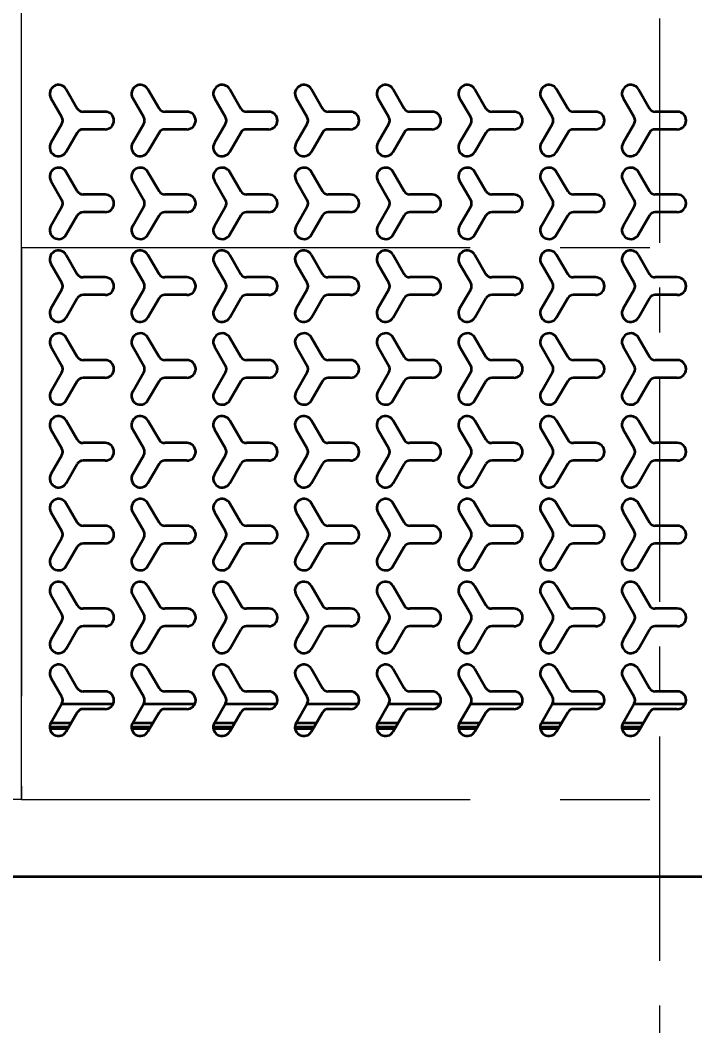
# Model space of a CAD drawing. Header units: millimetres. Extents: x 0 to 4752, y 0 to 3360.
# Drawn here: x 3069 to 3221.7, y 2263.6 to 2491.4 of the extents above; entities that cross this region are included whole.
import ezdxf

# ---------------------------------------------------------------- set-up
doc = ezdxf.new("R2010")
doc.units = ezdxf.units.MM
doc.header["$LTSCALE"] = 8
doc.linetypes.add('CENTERX2', pattern=[20.32, 12.7, -2.54, 2.54, -2.54])
doc.styles.add('SLDTEXTSTYLE4', font='TXT', dxfattribs={"width": 0.7})
doc.dimstyles.new('SLDDIMSTYLE12', dxfattribs={"dimtxt": 28, "dimasz": 32.64, "dimexe": 0, "dimexo": 0.0625, "dimgap": 7, "dimtad": 1, "dimdec": 3, "dimlfac": 2, "dimrnd": 1e-09, "dimzin": 12, "dimdsep": 46, "dimtxsty": 'SLDTEXTSTYLE4', "dimsah": 1, "dimcen": 0.09, "dimadec": 0, "dimazin": 3, "dimtfac": 1, "dimtdec": 3, "dimtmove": 0, "dimatfit": 0, "dimfxl": 1, "dimfrac": 2, "dimtolj": 1, "dimtzin": 12, "dimarcsym": 0})
doc.dimstyles.new('SLDDIMSTYLE13', dxfattribs={"dimtxt": 28, "dimasz": 32.64, "dimexe": 0, "dimexo": 0.0625, "dimgap": 7, "dimtad": 1, "dimdec": 3, "dimlfac": 2, "dimrnd": 1e-09, "dimzin": 12, "dimdsep": 46, "dimtxsty": 'SLDTEXTSTYLE4', "dimsah": 1, "dimcen": 0.09, "dimadec": 0, "dimazin": 3, "dimtfac": 1, "dimtdec": 3, "dimtofl": 0, "dimtmove": 0, "dimatfit": 3, "dimfxl": 1, "dimfrac": 2, "dimtolj": 1, "dimtzin": 12, "dimarcsym": 0})

# ---------------------------------------------------------------- blocks, each defined once
blk = doc.blocks.new('工程图视图15')
at = {"color": 7, "linetype": 'Continuous', "lineweight": 35}
for p, q in [((-351.78, 212.48), (-349.28, 208.15)), ((-333.28, 212.48), (-330.78, 208.15)), ((-314.78, 212.48), (-312.28, 208.15)), ((-296.28, 212.48), (-293.78, 208.15)), ((-277.78, 212.48), (-275.28, 208.15)), ((-259.28, 212.48), (-256.78, 208.15)), ((-240.78, 212.48), (-238.28, 208.15)), ((-222.28, 212.48), (-219.78, 208.15)), ((-355.24, 210.48), (-352.74, 206.15)), ((-336.74, 210.48), (-334.24, 206.15)), ((-318.24, 210.48), (-315.74, 206.15)), ((-299.74, 210.48), (-297.24, 206.15)), ((-281.24, 210.48), (-278.74, 206.15)), ((-262.74, 210.48), (-260.24, 206.15)), ((-244.24, 210.48), (-241.74, 206.15)), ((-225.74, 210.48), (-223.24, 206.15)), ((-342.98, 207.4), (-347.98, 207.4)), ((-324.48, 207.4), (-329.48, 207.4)), ((-305.98, 207.4), (-310.98, 207.4)), ((-287.48, 207.4), (-292.48, 207.4)), ((-268.98, 207.4), (-273.98, 207.4)), ((-250.48, 207.4), (-255.48, 207.4)), ((-231.98, 207.4), (-236.98, 207.4)), ((-213.48, 207.4), (-218.48, 207.4)), ((-355.24, 200.32), (-352.74, 204.65)), ((-342.98, 203.4), (-347.98, 203.4)), ((-336.74, 200.32), (-334.24, 204.65)), ((-324.48, 203.4), (-329.48, 203.4)), ((-318.24, 200.32), (-315.74, 204.65)), ((-305.98, 203.4), (-310.98, 203.4)), ((-299.74, 200.32), (-297.24, 204.65)), ((-287.48, 203.4), (-292.48, 203.4)), ((-281.24, 200.32), (-278.74, 204.65)), ((-268.98, 203.4), (-273.98, 203.4)), ((-262.74, 200.32), (-260.24, 204.65)), ((-250.48, 203.4), (-255.48, 203.4)), ((-244.24, 200.32), (-241.74, 204.65)), ((-231.98, 203.4), (-236.98, 203.4)), ((-225.74, 200.32), (-223.24, 204.65)), ((-213.48, 203.4), (-218.48, 203.4)), ((-351.78, 198.32), (-349.28, 202.65)), ((-333.28, 198.32), (-330.78, 202.65)), ((-314.78, 198.32), (-312.28, 202.65)), ((-296.28, 198.32), (-293.78, 202.65)), ((-277.78, 198.32), (-275.28, 202.65)), ((-259.28, 198.32), (-256.78, 202.65)), ((-240.78, 198.32), (-238.28, 202.65)), ((-222.28, 198.32), (-219.78, 202.65)), ((-351.78, 193.73), (-349.28, 189.4)), ((-333.28, 193.73), (-330.78, 189.4)), ((-314.78, 193.73), (-312.28, 189.4)), ((-296.28, 193.73), (-293.78, 189.4)), ((-277.78, 193.73), (-275.28, 189.4)), ((-259.28, 193.73), (-256.78, 189.4)), ((-240.78, 193.73), (-238.28, 189.4)), ((-222.28, 193.73), (-219.78, 189.4)), ((-355.24, 191.73), (-352.74, 187.4)), ((-336.74, 191.73), (-334.24, 187.4)), ((-318.24, 191.73), (-315.74, 187.4)), ((-299.74, 191.73), (-297.24, 187.4)), ((-281.24, 191.73), (-278.74, 187.4)), ((-262.74, 191.73), (-260.24, 187.4)), ((-244.24, 191.73), (-241.74, 187.4)), ((-225.74, 191.73), (-223.24, 187.4)), ((-342.98, 188.65), (-347.98, 188.65)), ((-324.48, 188.65), (-329.48, 188.65)), ((-305.98, 188.65), (-310.98, 188.65)), ((-287.48, 188.65), (-292.48, 188.65)), ((-268.98, 188.65), (-273.98, 188.65)), ((-250.48, 188.65), (-255.48, 188.65)), ((-231.98, 188.65), (-236.98, 188.65)), ((-213.48, 188.65), (-218.48, 188.65)), ((-355.24, 181.57), (-352.74, 185.9)), ((-342.98, 184.65), (-347.98, 184.65)), ((-336.74, 181.57), (-334.24, 185.9)), ((-324.48, 184.65), (-329.48, 184.65)), ((-318.24, 181.57), (-315.74, 185.9)), ((-305.98, 184.65), (-310.98, 184.65)), ((-299.74, 181.57), (-297.24, 185.9)), ((-287.48, 184.65), (-292.48, 184.65)), ((-281.24, 181.57), (-278.74, 185.9)), ((-268.98, 184.65), (-273.98, 184.65)), ((-262.74, 181.57), (-260.24, 185.9)), ((-250.48, 184.65), (-255.48, 184.65)), ((-244.24, 181.57), (-241.74, 185.9)), ((-231.98, 184.65), (-236.98, 184.65)), ((-225.74, 181.57), (-223.24, 185.9)), ((-213.48, 184.65), (-218.48, 184.65)), ((-351.78, 179.57), (-349.28, 183.9)), ((-333.28, 179.57), (-330.78, 183.9)), ((-314.78, 179.57), (-312.28, 183.9)), ((-296.28, 179.57), (-293.78, 183.9)), ((-277.78, 179.57), (-275.28, 183.9)), ((-259.28, 179.57), (-256.78, 183.9)), ((-240.78, 179.57), (-238.28, 183.9)), ((-222.28, 179.57), (-219.78, 183.9)), ((-351.78, 174.98), (-349.28, 170.65)), ((-333.28, 174.98), (-330.78, 170.65)), ((-314.78, 174.98), (-312.28, 170.65)), ((-296.28, 174.98), (-293.78, 170.65)), ((-277.78, 174.98), (-275.28, 170.65)), ((-259.28, 174.98), (-256.78, 170.65)), ((-240.78, 174.98), (-238.28, 170.65)), ((-222.28, 174.98), (-219.78, 170.65)), ((-355.24, 172.98), (-352.74, 168.65)), ((-336.74, 172.98), (-334.24, 168.65)), ((-318.24, 172.98), (-315.74, 168.65)), ((-299.74, 172.98), (-297.24, 168.65)), ((-281.24, 172.98), (-278.74, 168.65)), ((-262.74, 172.98), (-260.24, 168.65)), ((-244.24, 172.98), (-241.74, 168.65)), ((-225.74, 172.98), (-223.24, 168.65)), ((-342.98, 169.9), (-347.98, 169.9)), ((-324.48, 169.9), (-329.48, 169.9)), ((-305.98, 169.9), (-310.98, 169.9)), ((-287.48, 169.9), (-292.48, 169.9)), ((-268.98, 169.9), (-273.98, 169.9)), ((-250.48, 169.9), (-255.48, 169.9)), ((-231.98, 169.9), (-236.98, 169.9)), ((-213.48, 169.9), (-218.48, 169.9)), ((-355.24, 162.82), (-352.74, 167.15)), ((-336.74, 162.82), (-334.24, 167.15)), ((-318.24, 162.82), (-315.74, 167.15)), ((-299.74, 162.82), (-297.24, 167.15)), ((-281.24, 162.82), (-278.74, 167.15)), ((-262.74, 162.82), (-260.24, 167.15)), ((-244.24, 162.82), (-241.74, 167.15)), ((-225.74, 162.82), (-223.24, 167.15)), ((-351.78, 160.82), (-349.28, 165.15)), ((-342.98, 165.9), (-347.98, 165.9)), ((-333.28, 160.82), (-330.78, 165.15)), ((-324.48, 165.9), (-329.48, 165.9)), ((-314.78, 160.82), (-312.28, 165.15)), ((-305.98, 165.9), (-310.98, 165.9)), ((-296.28, 160.82), (-293.78, 165.15)), ((-287.48, 165.9), (-292.48, 165.9)), ((-277.78, 160.82), (-275.28, 165.15)), ((-268.98, 165.9), (-273.98, 165.9)), ((-259.28, 160.82), (-256.78, 165.15)), ((-250.48, 165.9), (-255.48, 165.9)), ((-240.78, 160.82), (-238.28, 165.15)), ((-231.98, 165.9), (-236.98, 165.9)), ((-222.28, 160.82), (-219.78, 165.15)), ((-213.48, 165.9), (-218.48, 165.9)), ((-351.78, 156.23), (-349.28, 151.9)), ((-333.28, 156.23), (-330.78, 151.9)), ((-314.78, 156.23), (-312.28, 151.9)), ((-296.28, 156.23), (-293.78, 151.9)), ((-277.78, 156.23), (-275.28, 151.9)), ((-259.28, 156.23), (-256.78, 151.9)), ((-240.78, 156.23), (-238.28, 151.9)), ((-222.28, 156.23), (-219.78, 151.9)), ((-355.24, 154.23), (-352.74, 149.9)), ((-336.74, 154.23), (-334.24, 149.9)), ((-318.24, 154.23), (-315.74, 149.9)), ((-299.74, 154.23), (-297.24, 149.9)), ((-281.24, 154.23), (-278.74, 149.9)), ((-262.74, 154.23), (-260.24, 149.9)), ((-244.24, 154.23), (-241.74, 149.9)), ((-225.74, 154.23), (-223.24, 149.9)), ((-342.98, 151.15), (-347.98, 151.15)), ((-324.48, 151.15), (-329.48, 151.15)), ((-305.98, 151.15), (-310.98, 151.15)), ((-287.48, 151.15), (-292.48, 151.15)), ((-268.98, 151.15), (-273.98, 151.15)), ((-250.48, 151.15), (-255.48, 151.15)), ((-231.98, 151.15), (-236.98, 151.15)), ((-213.48, 151.15), (-218.48, 151.15)), ((-355.24, 144.07), (-352.74, 148.4)), ((-336.74, 144.07), (-334.24, 148.4)), ((-318.24, 144.07), (-315.74, 148.4)), ((-299.74, 144.07), (-297.24, 148.4)), ((-281.24, 144.07), (-278.74, 148.4)), ((-262.74, 144.07), (-260.24, 148.4)), ((-244.24, 144.07), (-241.74, 148.4)), ((-225.74, 144.07), (-223.24, 148.4)), ((-351.78, 142.07), (-349.28, 146.4)), ((-342.98, 147.15), (-347.98, 147.15)), ((-333.28, 142.07), (-330.78, 146.4)), ((-324.48, 147.15), (-329.48, 147.15)), ((-314.78, 142.07), (-312.28, 146.4)), ((-305.98, 147.15), (-310.98, 147.15)), ((-296.28, 142.07), (-293.78, 146.4)), ((-287.48, 147.15), (-292.48, 147.15)), ((-277.78, 142.07), (-275.28, 146.4)), ((-268.98, 147.15), (-273.98, 147.15)), ((-259.28, 142.07), (-256.78, 146.4)), ((-250.48, 147.15), (-255.48, 147.15)), ((-240.78, 142.07), (-238.28, 146.4)), ((-231.98, 147.15), (-236.98, 147.15)), ((-222.28, 142.07), (-219.78, 146.4)), ((-213.48, 147.15), (-218.48, 147.15)), ((-351.78, 137.48), (-349.28, 133.15)), ((-333.28, 137.48), (-330.78, 133.15)), ((-314.78, 137.48), (-312.28, 133.15)), ((-296.28, 137.48), (-293.78, 133.15)), ((-277.78, 137.48), (-275.28, 133.15)), ((-259.28, 137.48), (-256.78, 133.15)), ((-240.78, 137.48), (-238.28, 133.15)), ((-222.28, 137.48), (-219.78, 133.15)), ((-355.24, 135.48), (-352.74, 131.15)), ((-336.74, 135.48), (-334.24, 131.15)), ((-318.24, 135.48), (-315.74, 131.15)), ((-299.74, 135.48), (-297.24, 131.15)), ((-281.24, 135.48), (-278.74, 131.15)), ((-262.74, 135.48), (-260.24, 131.15)), ((-244.24, 135.48), (-241.74, 131.15)), ((-225.74, 135.48), (-223.24, 131.15)), ((-342.98, 132.4), (-347.98, 132.4)), ((-324.48, 132.4), (-329.48, 132.4)), ((-305.98, 132.4), (-310.98, 132.4)), ((-287.48, 132.4), (-292.48, 132.4)), ((-268.98, 132.4), (-273.98, 132.4)), ((-250.48, 132.4), (-255.48, 132.4)), ((-231.98, 132.4), (-236.98, 132.4)), ((-213.48, 132.4), (-218.48, 132.4)), ((-355.24, 125.32), (-352.74, 129.65)), ((-351.78, 123.32), (-349.28, 127.65)), ((-342.98, 128.4), (-347.98, 128.4)), ((-336.74, 125.32), (-334.24, 129.65)), ((-333.28, 123.32), (-330.78, 127.65)), ((-324.48, 128.4), (-329.48, 128.4)), ((-318.24, 125.32), (-315.74, 129.65)), ((-314.78, 123.32), (-312.28, 127.65)), ((-305.98, 128.4), (-310.98, 128.4)), ((-299.74, 125.32), (-297.24, 129.65)), ((-296.28, 123.32), (-293.78, 127.65)), ((-287.48, 128.4), (-292.48, 128.4)), ((-281.24, 125.32), (-278.74, 129.65)), ((-277.78, 123.32), (-275.28, 127.65)), ((-268.98, 128.4), (-273.98, 128.4)), ((-262.74, 125.32), (-260.24, 129.65)), ((-259.28, 123.32), (-256.78, 127.65)), ((-250.48, 128.4), (-255.48, 128.4)), ((-244.24, 125.32), (-241.74, 129.65)), ((-240.78, 123.32), (-238.28, 127.65)), ((-231.98, 128.4), (-236.98, 128.4)), ((-225.74, 125.32), (-223.24, 129.65)), ((-222.28, 123.32), (-219.78, 127.65)), ((-213.48, 128.4), (-218.48, 128.4)), ((-351.78, 118.73), (-349.28, 114.4)), ((-333.28, 118.73), (-330.78, 114.4)), ((-314.78, 118.73), (-312.28, 114.4)), ((-296.28, 118.73), (-293.78, 114.4)), ((-277.78, 118.73), (-275.28, 114.4)), ((-259.28, 118.73), (-256.78, 114.4)), ((-240.78, 118.73), (-238.28, 114.4)), ((-222.28, 118.73), (-219.78, 114.4)), ((-355.24, 116.73), (-352.74, 112.4)), ((-336.74, 116.73), (-334.24, 112.4)), ((-318.24, 116.73), (-315.74, 112.4)), ((-299.74, 116.73), (-297.24, 112.4)), ((-281.24, 116.73), (-278.74, 112.4)), ((-262.74, 116.73), (-260.24, 112.4)), ((-244.24, 116.73), (-241.74, 112.4)), ((-225.74, 116.73), (-223.24, 112.4)), ((-342.98, 113.65), (-347.98, 113.65)), ((-324.48, 113.65), (-329.48, 113.65)), ((-305.98, 113.65), (-310.98, 113.65)), ((-287.48, 113.65), (-292.48, 113.65)), ((-268.98, 113.65), (-273.98, 113.65)), ((-250.48, 113.65), (-255.48, 113.65)), ((-231.98, 113.65), (-236.98, 113.65)), ((-213.48, 113.65), (-218.48, 113.65)), ((-355.24, 106.57), (-352.74, 110.9)), ((-342.98, 109.65), (-347.98, 109.65)), ((-336.74, 106.57), (-334.24, 110.9)), ((-324.48, 109.65), (-329.48, 109.65)), ((-318.24, 106.57), (-315.74, 110.9)), ((-305.98, 109.65), (-310.98, 109.65)), ((-299.74, 106.57), (-297.24, 110.9)), ((-287.48, 109.65), (-292.48, 109.65)), ((-281.24, 106.57), (-278.74, 110.9)), ((-268.98, 109.65), (-273.98, 109.65)), ((-262.74, 106.57), (-260.24, 110.9)), ((-250.48, 109.65), (-255.48, 109.65)), ((-244.24, 106.57), (-241.74, 110.9)), ((-231.98, 109.65), (-236.98, 109.65)), ((-225.74, 106.57), (-223.24, 110.9)), ((-213.48, 109.65), (-218.48, 109.65)), ((-351.78, 104.57), (-349.28, 108.9)), ((-333.28, 104.57), (-330.78, 108.9)), ((-314.78, 104.57), (-312.28, 108.9)), ((-296.28, 104.57), (-293.78, 108.9)), ((-277.78, 104.57), (-275.28, 108.9)), ((-259.28, 104.57), (-256.78, 108.9)), ((-240.78, 104.57), (-238.28, 108.9)), ((-222.28, 104.57), (-219.78, 108.9)), ((-355.24, 97.98), (-352.74, 93.65)), ((-351.78, 99.98), (-349.28, 95.65)), ((-336.74, 97.98), (-334.24, 93.65)), ((-333.28, 99.98), (-330.78, 95.65)), ((-318.24, 97.98), (-315.74, 93.65)), ((-314.78, 99.98), (-312.28, 95.65)), ((-299.74, 97.98), (-297.24, 93.65)), ((-296.28, 99.98), (-293.78, 95.65)), ((-281.24, 97.98), (-278.74, 93.65)), ((-277.78, 99.98), (-275.28, 95.65)), ((-262.74, 97.98), (-260.24, 93.65)), ((-259.28, 99.98), (-256.78, 95.65)), ((-244.24, 97.98), (-241.74, 93.65)), ((-240.78, 99.98), (-238.28, 95.65)), ((-225.74, 97.98), (-223.24, 93.65)), ((-222.28, 99.98), (-219.78, 95.65)), ((-342.98, 94.9), (-347.98, 94.9)), ((-324.48, 94.9), (-329.48, 94.9)), ((-305.98, 94.9), (-310.98, 94.9)), ((-287.48, 94.9), (-292.48, 94.9)), ((-268.98, 94.9), (-273.98, 94.9)), ((-250.48, 94.9), (-255.48, 94.9)), ((-231.98, 94.9), (-236.98, 94.9)), ((-213.48, 94.9), (-218.48, 94.9)), ((-355.24, 87.82), (-352.74, 92.15)), ((-336.74, 87.82), (-334.24, 92.15)), ((-318.24, 87.82), (-315.74, 92.15)), ((-299.74, 87.82), (-297.24, 92.15)), ((-281.24, 87.82), (-278.74, 92.15)), ((-262.74, 87.82), (-260.24, 92.15)), ((-244.24, 87.82), (-241.74, 92.15)), ((-225.74, 87.82), (-223.24, 92.15)), ((-351.78, 85.82), (-349.28, 90.15)), ((-342.98, 90.9), (-347.98, 90.9)), ((-333.28, 85.82), (-330.78, 90.15)), ((-324.48, 90.9), (-329.48, 90.9)), ((-314.78, 85.82), (-312.28, 90.15)), ((-305.98, 90.9), (-310.98, 90.9)), ((-296.28, 85.82), (-293.78, 90.15)), ((-287.48, 90.9), (-292.48, 90.9)), ((-277.78, 85.82), (-275.28, 90.15)), ((-268.98, 90.9), (-273.98, 90.9)), ((-259.28, 85.82), (-256.78, 90.15)), ((-250.48, 90.9), (-255.48, 90.9)), ((-240.78, 85.82), (-238.28, 90.15)), ((-231.98, 90.9), (-236.98, 90.9)), ((-222.28, 85.82), (-219.78, 90.15)), ((-213.48, 90.9), (-218.48, 90.9)), ((-351.78, 81.23), (-349.28, 76.9)), ((-333.28, 81.23), (-330.78, 76.9)), ((-314.78, 81.23), (-312.28, 76.9)), ((-296.28, 81.23), (-293.78, 76.9)), ((-277.78, 81.23), (-275.28, 76.9)), ((-259.28, 81.23), (-256.78, 76.9)), ((-240.78, 81.23), (-238.28, 76.9)), ((-222.28, 81.23), (-219.78, 76.9)), ((-355.24, 79.23), (-352.74, 74.9)), ((-336.74, 79.23), (-334.24, 74.9)), ((-318.24, 79.23), (-315.74, 74.9)), ((-299.74, 79.23), (-297.24, 74.9)), ((-281.24, 79.23), (-278.74, 74.9)), ((-262.74, 79.23), (-260.24, 74.9)), ((-244.24, 79.23), (-241.74, 74.9)), ((-225.74, 79.23), (-223.24, 74.9)), ((-342.98, 76.15), (-347.98, 76.15)), ((-324.48, 76.15), (-329.48, 76.15)), ((-305.98, 76.15), (-310.98, 76.15)), ((-287.48, 76.15), (-292.48, 76.15)), ((-268.98, 76.15), (-273.98, 76.15)), ((-250.48, 76.15), (-255.48, 76.15)), ((-231.98, 76.15), (-236.98, 76.15)), ((-213.48, 76.15), (-218.48, 76.15)), ((-355.24, 69.07), (-352.74, 73.4)), ((-341.19, 73.26), (-352.83, 73.26)), ((-336.74, 69.07), (-334.24, 73.4)), ((-322.69, 73.26), (-334.33, 73.26)), ((-318.24, 69.07), (-315.74, 73.4)), ((-304.19, 73.26), (-315.83, 73.26)), ((-299.74, 69.07), (-297.24, 73.4)), ((-285.69, 73.26), (-297.33, 73.26)), ((-281.24, 69.07), (-278.74, 73.4)), ((-267.19, 73.26), (-278.83, 73.26)), ((-262.74, 69.07), (-260.24, 73.4)), ((-248.69, 73.26), (-260.33, 73.26)), ((-244.24, 69.07), (-241.74, 73.4)), ((-230.19, 73.26), (-241.83, 73.26)), ((-225.74, 69.07), (-223.24, 73.4)), ((-211.69, 73.26), (-223.33, 73.26)), ((-351.78, 67.07), (-349.28, 71.4)), ((-342.98, 72.15), (-347.98, 72.15)), ((-333.28, 67.07), (-330.78, 71.4)), ((-324.48, 72.15), (-329.48, 72.15)), ((-314.78, 67.07), (-312.28, 71.4)), ((-305.98, 72.15), (-310.98, 72.15)), ((-296.28, 67.07), (-293.78, 71.4)), ((-287.48, 72.15), (-292.48, 72.15)), ((-277.78, 67.07), (-275.28, 71.4)), ((-268.98, 72.15), (-273.98, 72.15)), ((-259.28, 67.07), (-256.78, 71.4)), ((-250.48, 72.15), (-255.48, 72.15)), ((-240.78, 67.07), (-238.28, 71.4)), ((-231.98, 72.15), (-236.98, 72.15)), ((-222.28, 67.07), (-219.78, 71.4)), ((-213.48, 72.15), (-218.48, 72.15)), ((-350.67, 68.99), (-355.29, 68.99)), ((-332.17, 68.99), (-336.79, 68.99)), ((-313.67, 68.99), (-318.29, 68.99)), ((-295.17, 68.99), (-299.79, 68.99)), ((-276.67, 68.99), (-281.29, 68.99)), ((-258.17, 68.99), (-262.79, 68.99)), ((-239.67, 68.99), (-244.29, 68.99)), ((-221.17, 68.99), (-225.79, 68.99)), ((-351.23, 68.02), (-355.51, 68.02)), ((-351.42, 67.69), (-355.47, 67.69)), ((-332.73, 68.02), (-337.01, 68.02)), ((-332.92, 67.69), (-336.97, 67.69)), ((-314.23, 68.02), (-318.51, 68.02)), ((-314.42, 67.69), (-318.47, 67.69)), ((-295.73, 68.02), (-300.01, 68.02)), ((-295.92, 67.69), (-299.97, 67.69)), ((-277.23, 68.02), (-281.51, 68.02)), ((-277.42, 67.69), (-281.47, 67.69)), ((-258.73, 68.02), (-263.01, 68.02)), ((-258.92, 67.69), (-262.97, 67.69)), ((-240.23, 68.02), (-244.51, 68.02)), ((-240.42, 67.69), (-244.47, 67.69)), ((-221.73, 68.02), (-226.01, 68.02)), ((-221.92, 67.69), (-225.97, 67.69)), ((-55, 34.15), (-380, 34.15)), ((-55, 34.15), (-380, 34.15))]:
    blk.add_line(p, q, dxfattribs=at)
for centre, radius, start, end in [((-353.51, 211.48), 2, 30, 210), ((-335.01, 211.48), 2, 30, 210), ((-316.51, 211.48), 2, 30, 210), ((-298.01, 211.48), 2, 30, 210), ((-279.51, 211.48), 2, 30, 210), ((-261.01, 211.48), 2, 30, 210), ((-242.51, 211.48), 2, 30, 210), ((-224.01, 211.48), 2, 30, 210), ((-347.98, 208.9), 1.5, 210, 270), ((-342.98, 205.4), 2, 270, 90), ((-329.48, 208.9), 1.5, 210, 270), ((-324.48, 205.4), 2, 270, 90), ((-310.98, 208.9), 1.5, 210, 270), ((-305.98, 205.4), 2, 270, 90), ((-292.48, 208.9), 1.5, 210, 270), ((-287.48, 205.4), 2, 270, 90), ((-273.98, 208.9), 1.5, 210, 270), ((-268.98, 205.4), 2, 270, 90), ((-255.48, 208.9), 1.5, 210, 270), ((-250.48, 205.4), 2, 270, 90), ((-236.98, 208.9), 1.5, 210, 270), ((-231.98, 205.4), 2, 270, 90), ((-218.48, 208.9), 1.5, 210, 270), ((-213.48, 205.4), 2, 270, 90), ((-354.04, 205.4), 1.5, 330, 30), ((-335.54, 205.4), 1.5, 330, 30), ((-317.04, 205.4), 1.5, 330, 30), ((-298.54, 205.4), 1.5, 330, 30), ((-280.04, 205.4), 1.5, 330, 30), ((-261.54, 205.4), 1.5, 330, 30), ((-243.04, 205.4), 1.5, 330, 30), ((-224.54, 205.4), 1.5, 330, 30), ((-347.98, 201.9), 1.5, 90, 150), ((-329.48, 201.9), 1.5, 90, 150), ((-310.98, 201.9), 1.5, 90, 150), ((-292.48, 201.9), 1.5, 90, 150), ((-273.98, 201.9), 1.5, 90, 150), ((-255.48, 201.9), 1.5, 90, 150), ((-236.98, 201.9), 1.5, 90, 150), ((-218.48, 201.9), 1.5, 90, 150), ((-353.51, 199.32), 2, 150, 330), ((-335.01, 199.32), 2, 150, 330), ((-316.51, 199.32), 2, 150, 330), ((-298.01, 199.32), 2, 150, 330), ((-279.51, 199.32), 2, 150, 330), ((-261.01, 199.32), 2, 150, 330), ((-242.51, 199.32), 2, 150, 330), ((-224.01, 199.32), 2, 150, 330), ((-353.51, 192.73), 2, 30, 210), ((-335.01, 192.73), 2, 30, 210), ((-316.51, 192.73), 2, 30, 210), ((-298.01, 192.73), 2, 30, 210), ((-279.51, 192.73), 2, 30, 210), ((-261.01, 192.73), 2, 30, 210), ((-242.51, 192.73), 2, 30, 210), ((-224.01, 192.73), 2, 30, 210), ((-347.98, 190.15), 1.5, 210, 270), ((-329.48, 190.15), 1.5, 210, 270), ((-310.98, 190.15), 1.5, 210, 270), ((-292.48, 190.15), 1.5, 210, 270), ((-273.98, 190.15), 1.5, 210, 270), ((-255.48, 190.15), 1.5, 210, 270), ((-236.98, 190.15), 1.5, 210, 270), ((-218.48, 190.15), 1.5, 210, 270), ((-354.04, 186.65), 1.5, 330, 30), ((-342.98, 186.65), 2, 270, 90), ((-335.54, 186.65), 1.5, 330, 30), ((-324.48, 186.65), 2, 270, 90), ((-317.04, 186.65), 1.5, 330, 30), ((-305.98, 186.65), 2, 270, 90), ((-298.54, 186.65), 1.5, 330, 30), ((-287.48, 186.65), 2, 270, 90), ((-280.04, 186.65), 1.5, 330, 30), ((-268.98, 186.65), 2, 270, 90), ((-261.54, 186.65), 1.5, 330, 30), ((-250.48, 186.65), 2, 270, 90), ((-243.04, 186.65), 1.5, 330, 30), ((-231.98, 186.65), 2, 270, 90), ((-224.54, 186.65), 1.5, 330, 30), ((-213.48, 186.65), 2, 270, 90), ((-347.98, 183.15), 1.5, 90, 150), ((-329.48, 183.15), 1.5, 90, 150), ((-310.98, 183.15), 1.5, 90, 150), ((-292.48, 183.15), 1.5, 90, 150), ((-273.98, 183.15), 1.5, 90, 150), ((-255.48, 183.15), 1.5, 90, 150), ((-236.98, 183.15), 1.5, 90, 150), ((-218.48, 183.15), 1.5, 90, 150), ((-353.51, 180.57), 2, 150, 330), ((-335.01, 180.57), 2, 150, 330), ((-316.51, 180.57), 2, 150, 330), ((-298.01, 180.57), 2, 150, 330), ((-279.51, 180.57), 2, 150, 330), ((-261.01, 180.57), 2, 150, 330), ((-242.51, 180.57), 2, 150, 330), ((-224.01, 180.57), 2, 150, 330), ((-353.51, 173.98), 2, 30, 210), ((-335.01, 173.98), 2, 30, 210), ((-316.51, 173.98), 2, 30, 210), ((-298.01, 173.98), 2, 30, 210), ((-279.51, 173.98), 2, 30, 210), ((-261.01, 173.98), 2, 30, 210), ((-242.51, 173.98), 2, 30, 210), ((-224.01, 173.98), 2, 30, 210), ((-354.04, 167.9), 1.5, 330, 30), ((-347.98, 171.4), 1.5, 210, 270), ((-342.98, 167.9), 2, 270, 90), ((-335.54, 167.9), 1.5, 330, 30), ((-329.48, 171.4), 1.5, 210, 270), ((-324.48, 167.9), 2, 270, 90), ((-317.04, 167.9), 1.5, 330, 30), ((-310.98, 171.4), 1.5, 210, 270), ((-305.98, 167.9), 2, 270, 90), ((-298.54, 167.9), 1.5, 330, 30), ((-292.48, 171.4), 1.5, 210, 270), ((-287.48, 167.9), 2, 270, 90), ((-280.04, 167.9), 1.5, 330, 30), ((-273.98, 171.4), 1.5, 210, 270), ((-268.98, 167.9), 2, 270, 90), ((-261.54, 167.9), 1.5, 330, 30), ((-255.48, 171.4), 1.5, 210, 270), ((-250.48, 167.9), 2, 270, 90), ((-243.04, 167.9), 1.5, 330, 30), ((-236.98, 171.4), 1.5, 210, 270), ((-231.98, 167.9), 2, 270, 90), ((-224.54, 167.9), 1.5, 330, 30), ((-218.48, 171.4), 1.5, 210, 270), ((-213.48, 167.9), 2, 270, 90), ((-347.98, 164.4), 1.5, 90, 150), ((-329.48, 164.4), 1.5, 90, 150), ((-310.98, 164.4), 1.5, 90, 150), ((-292.48, 164.4), 1.5, 90, 150), ((-273.98, 164.4), 1.5, 90, 150), ((-255.48, 164.4), 1.5, 90, 150), ((-236.98, 164.4), 1.5, 90, 150), ((-218.48, 164.4), 1.5, 90, 150), ((-353.51, 161.82), 2, 150, 330), ((-335.01, 161.82), 2, 150, 330), ((-316.51, 161.82), 2, 150, 330), ((-298.01, 161.82), 2, 150, 330), ((-279.51, 161.82), 2, 150, 330), ((-261.01, 161.82), 2, 150, 330), ((-242.51, 161.82), 2, 150, 330), ((-224.01, 161.82), 2, 150, 330), ((-353.51, 155.23), 2, 30, 210), ((-335.01, 155.23), 2, 30, 210), ((-316.51, 155.23), 2, 30, 210), ((-298.01, 155.23), 2, 30, 210), ((-279.51, 155.23), 2, 30, 210), ((-261.01, 155.23), 2, 30, 210), ((-242.51, 155.23), 2, 30, 210), ((-224.01, 155.23), 2, 30, 210), ((-347.98, 152.65), 1.5, 210, 270), ((-342.98, 149.15), 2, 270, 90), ((-329.48, 152.65), 1.5, 210, 270), ((-324.48, 149.15), 2, 270, 90), ((-310.98, 152.65), 1.5, 210, 270), ((-305.98, 149.15), 2, 270, 90), ((-292.48, 152.65), 1.5, 210, 270), ((-287.48, 149.15), 2, 270, 90), ((-273.98, 152.65), 1.5, 210, 270), ((-268.98, 149.15), 2, 270, 90), ((-255.48, 152.65), 1.5, 210, 270), ((-250.48, 149.15), 2, 270, 90), ((-236.98, 152.65), 1.5, 210, 270), ((-231.98, 149.15), 2, 270, 90), ((-218.48, 152.65), 1.5, 210, 270), ((-213.48, 149.15), 2, 270, 90), ((-354.04, 149.15), 1.5, 330, 30), ((-335.54, 149.15), 1.5, 330, 30), ((-317.04, 149.15), 1.5, 330, 30), ((-298.54, 149.15), 1.5, 330, 30), ((-280.04, 149.15), 1.5, 330, 30), ((-261.54, 149.15), 1.5, 330, 30), ((-243.04, 149.15), 1.5, 330, 30), ((-224.54, 149.15), 1.5, 330, 30), ((-347.98, 145.65), 1.5, 90, 150), ((-329.48, 145.65), 1.5, 90, 150), ((-310.98, 145.65), 1.5, 90, 150), ((-292.48, 145.65), 1.5, 90, 150), ((-273.98, 145.65), 1.5, 90, 150), ((-255.48, 145.65), 1.5, 90, 150), ((-236.98, 145.65), 1.5, 90, 150), ((-218.48, 145.65), 1.5, 90, 150), ((-353.51, 143.07), 2, 150, 330), ((-335.01, 143.07), 2, 150, 330), ((-316.51, 143.07), 2, 150, 330), ((-298.01, 143.07), 2, 150, 330), ((-279.51, 143.07), 2, 150, 330), ((-261.01, 143.07), 2, 150, 330), ((-242.51, 143.07), 2, 150, 330), ((-224.01, 143.07), 2, 150, 330), ((-353.51, 136.48), 2, 30, 210), ((-335.01, 136.48), 2, 30, 210), ((-316.51, 136.48), 2, 30, 210), ((-298.01, 136.48), 2, 30, 210), ((-279.51, 136.48), 2, 30, 210), ((-261.01, 136.48), 2, 30, 210), ((-242.51, 136.48), 2, 30, 210), ((-224.01, 136.48), 2, 30, 210), ((-347.98, 133.9), 1.5, 210, 270), ((-342.98, 130.4), 2, 270, 90), ((-329.48, 133.9), 1.5, 210, 270), ((-324.48, 130.4), 2, 270, 90), ((-310.98, 133.9), 1.5, 210, 270), ((-305.98, 130.4), 2, 270, 90), ((-292.48, 133.9), 1.5, 210, 270), ((-287.48, 130.4), 2, 270, 90), ((-273.98, 133.9), 1.5, 210, 270), ((-268.98, 130.4), 2, 270, 90), ((-255.48, 133.9), 1.5, 210, 270), ((-250.48, 130.4), 2, 270, 90), ((-236.98, 133.9), 1.5, 210, 270), ((-231.98, 130.4), 2, 270, 90), ((-218.48, 133.9), 1.5, 210, 270), ((-213.48, 130.4), 2, 270, 90), ((-354.04, 130.4), 1.5, 330, 30), ((-335.54, 130.4), 1.5, 330, 30), ((-317.04, 130.4), 1.5, 330, 30), ((-298.54, 130.4), 1.5, 330, 30), ((-280.04, 130.4), 1.5, 330, 30), ((-261.54, 130.4), 1.5, 330, 30), ((-243.04, 130.4), 1.5, 330, 30), ((-224.54, 130.4), 1.5, 330, 30), ((-347.98, 126.9), 1.5, 90, 150), ((-329.48, 126.9), 1.5, 90, 150), ((-310.98, 126.9), 1.5, 90, 150), ((-292.48, 126.9), 1.5, 90, 150), ((-273.98, 126.9), 1.5, 90, 150), ((-255.48, 126.9), 1.5, 90, 150), ((-236.98, 126.9), 1.5, 90, 150), ((-218.48, 126.9), 1.5, 90, 150), ((-353.51, 124.32), 2, 150, 330), ((-335.01, 124.32), 2, 150, 330), ((-316.51, 124.32), 2, 150, 330), ((-298.01, 124.32), 2, 150, 330), ((-279.51, 124.32), 2, 150, 330), ((-261.01, 124.32), 2, 150, 330), ((-242.51, 124.32), 2, 150, 330), ((-224.01, 124.32), 2, 150, 330), ((-353.51, 117.73), 2, 30, 210), ((-335.01, 117.73), 2, 30, 210), ((-316.51, 117.73), 2, 30, 210), ((-298.01, 117.73), 2, 30, 210), ((-279.51, 117.73), 2, 30, 210), ((-261.01, 117.73), 2, 30, 210), ((-242.51, 117.73), 2, 30, 210), ((-224.01, 117.73), 2, 30, 210), ((-347.98, 115.15), 1.5, 210, 270), ((-329.48, 115.15), 1.5, 210, 270), ((-310.98, 115.15), 1.5, 210, 270), ((-292.48, 115.15), 1.5, 210, 270), ((-273.98, 115.15), 1.5, 210, 270), ((-255.48, 115.15), 1.5, 210, 270), ((-236.98, 115.15), 1.5, 210, 270), ((-218.48, 115.15), 1.5, 210, 270), ((-354.04, 111.65), 1.5, 330, 30), ((-342.98, 111.65), 2, 270, 90), ((-335.54, 111.65), 1.5, 330, 30), ((-324.48, 111.65), 2, 270, 90), ((-317.04, 111.65), 1.5, 330, 30), ((-305.98, 111.65), 2, 270, 90), ((-298.54, 111.65), 1.5, 330, 30), ((-287.48, 111.65), 2, 270, 90), ((-280.04, 111.65), 1.5, 330, 30), ((-268.98, 111.65), 2, 270, 90), ((-261.54, 111.65), 1.5, 330, 30), ((-250.48, 111.65), 2, 270, 90), ((-243.04, 111.65), 1.5, 330, 30), ((-231.98, 111.65), 2, 270, 90), ((-224.54, 111.65), 1.5, 330, 30), ((-213.48, 111.65), 2, 270, 90), ((-347.98, 108.15), 1.5, 90, 150), ((-329.48, 108.15), 1.5, 90, 150), ((-310.98, 108.15), 1.5, 90, 150), ((-292.48, 108.15), 1.5, 90, 150), ((-273.98, 108.15), 1.5, 90, 150), ((-255.48, 108.15), 1.5, 90, 150), ((-236.98, 108.15), 1.5, 90, 150), ((-218.48, 108.15), 1.5, 90, 150), ((-353.51, 105.57), 2, 150, 330), ((-335.01, 105.57), 2, 150, 330), ((-316.51, 105.57), 2, 150, 330), ((-298.01, 105.57), 2, 150, 330), ((-279.51, 105.57), 2, 150, 330), ((-261.01, 105.57), 2, 150, 330), ((-242.51, 105.57), 2, 150, 330), ((-224.01, 105.57), 2, 150, 330), ((-353.51, 98.98), 2, 30, 210), ((-335.01, 98.98), 2, 30, 210), ((-316.51, 98.98), 2, 30, 210), ((-298.01, 98.98), 2, 30, 210), ((-279.51, 98.98), 2, 30, 210), ((-261.01, 98.98), 2, 30, 210), ((-242.51, 98.98), 2, 30, 210), ((-224.01, 98.98), 2, 30, 210), ((-347.98, 96.4), 1.5, 210, 270), ((-329.48, 96.4), 1.5, 210, 270), ((-310.98, 96.4), 1.5, 210, 270), ((-292.48, 96.4), 1.5, 210, 270), ((-273.98, 96.4), 1.5, 210, 270), ((-255.48, 96.4), 1.5, 210, 270), ((-236.98, 96.4), 1.5, 210, 270), ((-218.48, 96.4), 1.5, 210, 270), ((-354.04, 92.9), 1.5, 330, 30), ((-342.98, 92.9), 2, 270, 90), ((-335.54, 92.9), 1.5, 330, 30), ((-324.48, 92.9), 2, 270, 90), ((-317.04, 92.9), 1.5, 330, 30), ((-305.98, 92.9), 2, 270, 90), ((-298.54, 92.9), 1.5, 330, 30), ((-287.48, 92.9), 2, 270, 90), ((-280.04, 92.9), 1.5, 330, 30), ((-268.98, 92.9), 2, 270, 90), ((-261.54, 92.9), 1.5, 330, 30), ((-250.48, 92.9), 2, 270, 90), ((-243.04, 92.9), 1.5, 330, 30), ((-231.98, 92.9), 2, 270, 90), ((-224.54, 92.9), 1.5, 330, 30), ((-213.48, 92.9), 2, 270, 90), ((-347.98, 89.4), 1.5, 90, 150), ((-329.48, 89.4), 1.5, 90, 150), ((-310.98, 89.4), 1.5, 90, 150), ((-292.48, 89.4), 1.5, 90, 150), ((-273.98, 89.4), 1.5, 90, 150), ((-255.48, 89.4), 1.5, 90, 150), ((-236.98, 89.4), 1.5, 90, 150), ((-218.48, 89.4), 1.5, 90, 150), ((-353.51, 86.82), 2, 150, 330), ((-335.01, 86.82), 2, 150, 330), ((-316.51, 86.82), 2, 150, 330), ((-298.01, 86.82), 2, 150, 330), ((-279.51, 86.82), 2, 150, 330), ((-261.01, 86.82), 2, 150, 330), ((-242.51, 86.82), 2, 150, 330), ((-224.01, 86.82), 2, 150, 330), ((-353.51, 80.23), 2, 30, 210), ((-335.01, 80.23), 2, 30, 210), ((-316.51, 80.23), 2, 30, 210), ((-298.01, 80.23), 2, 30, 210), ((-279.51, 80.23), 2, 30, 210), ((-261.01, 80.23), 2, 30, 210), ((-242.51, 80.23), 2, 30, 210), ((-224.01, 80.23), 2, 30, 210), ((-347.98, 77.65), 1.5, 210, 270), ((-342.98, 74.15), 2, 270, 90), ((-329.48, 77.65), 1.5, 210, 270), ((-324.48, 74.15), 2, 270, 90), ((-310.98, 77.65), 1.5, 210, 270), ((-305.98, 74.15), 2, 270, 90), ((-292.48, 77.65), 1.5, 210, 270), ((-287.48, 74.15), 2, 270, 90), ((-273.98, 77.65), 1.5, 210, 270), ((-268.98, 74.15), 2, 270, 90), ((-255.48, 77.65), 1.5, 210, 270), ((-250.48, 74.15), 2, 270, 90), ((-236.98, 77.65), 1.5, 210, 270), ((-231.98, 74.15), 2, 270, 90), ((-218.48, 77.65), 1.5, 210, 270), ((-213.48, 74.15), 2, 270, 90), ((-354.04, 74.15), 1.5, 330, 30), ((-335.54, 74.15), 1.5, 330, 30), ((-317.04, 74.15), 1.5, 330, 30), ((-298.54, 74.15), 1.5, 330, 30), ((-280.04, 74.15), 1.5, 330, 30), ((-261.54, 74.15), 1.5, 330, 30), ((-243.04, 74.15), 1.5, 330, 30), ((-224.54, 74.15), 1.5, 330, 30), ((-347.98, 70.65), 1.5, 90, 150), ((-329.48, 70.65), 1.5, 90, 150), ((-310.98, 70.65), 1.5, 90, 150), ((-292.48, 70.65), 1.5, 90, 150), ((-273.98, 70.65), 1.5, 90, 150), ((-255.48, 70.65), 1.5, 90, 150), ((-236.98, 70.65), 1.5, 90, 150), ((-218.48, 70.65), 1.5, 90, 150), ((-353.51, 68.07), 2, 150, 330), ((-335.01, 68.07), 2, 150, 330), ((-316.51, 68.07), 2, 150, 330), ((-298.01, 68.07), 2, 150, 330), ((-279.51, 68.07), 2, 150, 330), ((-261.01, 68.07), 2, 150, 330), ((-242.51, 68.07), 2, 150, 330), ((-224.01, 68.07), 2, 150, 330)]:
    blk.add_arc(centre, radius, start, end, dxfattribs=at)
blk = doc.blocks.new('_D_36')
at = {"color": 7, "linetype": 'Continuous', "lineweight": 0}
for p, q in [((3069.26, 2314.87), (3069.26, 2683.77)), ((3354.26, 2314.87), (3354.26, 2683.77)), ((3069.26, 2667.77), (3354.26, 2667.77))]:
    blk.add_line(p, q, dxfattribs=at)
at = {"color": 7, "linetype": 'Continuous', "lineweight": 18}
for points in [[(3069.26, 2667.77), (3101.9, 2663.71), (3101.9, 2671.84)], [(3354.26, 2667.77), (3321.62, 2671.84), (3321.62, 2663.71)]]:
    blk.add_solid(points, dxfattribs=at)
at = {"color": 7, "linetype": 'Continuous', "lineweight": 18, "insert": (3193.35, 2703.87), "char_height": 28, "attachment_point": 1, "style": 'SLDTEXTSTYLE4'}
blk.add_mtext('570', dxfattribs=at)
blk = doc.blocks.new('_D_37')
at = {"color": 7, "linetype": 'Continuous', "lineweight": 0}
for p, q in [((2949.68, 2314.87), (2949.68, 2365.67)), ((3069.26, 2314.87), (2933.68, 2314.87)), ((2949.68, 2297.37), (2949.68, 2314.87)), ((3051.19, 2297.37), (2933.68, 2297.37)), ((2949.68, 2297.37), (2949.68, 2246.57))]:
    blk.add_line(p, q, dxfattribs=at)
at = {"color": 7, "linetype": 'Continuous', "lineweight": 18}
for points in [[(2949.68, 2314.87), (2953.75, 2347.51), (2945.62, 2347.51)], [(2949.68, 2297.37), (2945.62, 2264.73), (2953.75, 2264.73)]]:
    blk.add_solid(points, dxfattribs=at)
at = {"color": 7, "linetype": 'Continuous', "lineweight": 18, "insert": (2913.59, 2293.84), "char_height": 28, "attachment_point": 1, "rotation": 90, "style": 'SLDTEXTSTYLE4'}
blk.add_mtext('35', dxfattribs=at)
blk = doc.blocks.new('_D_38')
at = {"color": 7, "linetype": 'Continuous', "lineweight": 0}
for p, q in [((3069.26, 2739.87), (2933.68, 2739.87)), ((2949.68, 2314.87), (2949.68, 2739.87)), ((3069.26, 2314.87), (2933.68, 2314.87))]:
    blk.add_line(p, q, dxfattribs=at)
at = {"color": 7, "linetype": 'Continuous', "lineweight": 18}
for points in [[(2949.68, 2739.87), (2945.62, 2707.23), (2953.75, 2707.23)], [(2949.68, 2314.87), (2953.75, 2347.51), (2945.62, 2347.51)]]:
    blk.add_solid(points, dxfattribs=at)
at = {"color": 7, "linetype": 'Continuous', "lineweight": 18, "insert": (2913.59, 2508.96), "char_height": 28, "attachment_point": 1, "rotation": 90, "style": 'SLDTEXTSTYLE4'}
blk.add_mtext('850', dxfattribs=at)

msp = doc.modelspace()

# ---------------------------------------------------------------- linework, layer by layer
at = {"color": 7, "linetype": 'CENTERX2', "lineweight": 18, "ltscale": 0.5}
msp.add_line((3213.690703, 2573.027685), (3213.690703, 1841.374225), dxfattribs=at)
at = {"color": 7, "linetype": 'CENTERX2', "lineweight": 18}
for p, q in [((3069.261802, 2439.874225), (3354.261802, 2439.874225)), ((3069.261802, 2439.874225), (3069.261802, 2314.874225)), ((3069.261802, 2314.874225), (3354.261802, 2314.874225))]:
    msp.add_line(p, q, dxfattribs=at)

# ---------------------------------------------------------------- block references
at = {"color": 7, "linetype": 'Continuous', "lineweight": 35}
msp.add_blockref('工程图视图15', (3431.190703, 2263.220259), dxfattribs=at)

# ---------------------------------------------------------------- dimensions: what is measured, and where the dimension line sits
at = {"color": 7, "linetype": 'Continuous', "lineweight": 18}
for base, p1, p2, dimstyle, picture, middle in [((2949.6825, 2739.874225), (3069.261802, 2314.874225), (3069.261802, 2739.874225), 'SLDDIMSTYLE13', '_D_38', (2949.6825, 2527.374225)), ((2949.6825, 2314.874225), (3051.190703, 2297.374225), (3069.261802, 2314.874225), 'SLDDIMSTYLE12', '_D_37', (2949.6825, 2306.124225))]:
    dim = msp.add_linear_dim(base=base, p1=p1, p2=p2, angle=90, dimstyle=dimstyle, dxfattribs=at)
    dim.commit()
    dim.dimension.update_dxf_attribs({"geometry": picture, "text_midpoint": middle, "dimtype": 160})
dim = msp.add_linear_dim(base=(3354.261802, 2667.77486), p1=(3069.261802, 2314.874225), p2=(3354.261802, 2314.874225), dimstyle='SLDDIMSTYLE13', dxfattribs=at)
dim.commit()
dim.dimension.update_dxf_attribs({"geometry": '_D_36', "text_midpoint": (3211.761802, 2667.77486), "dimtype": 160})

doc.saveas('drawing.dxf')
